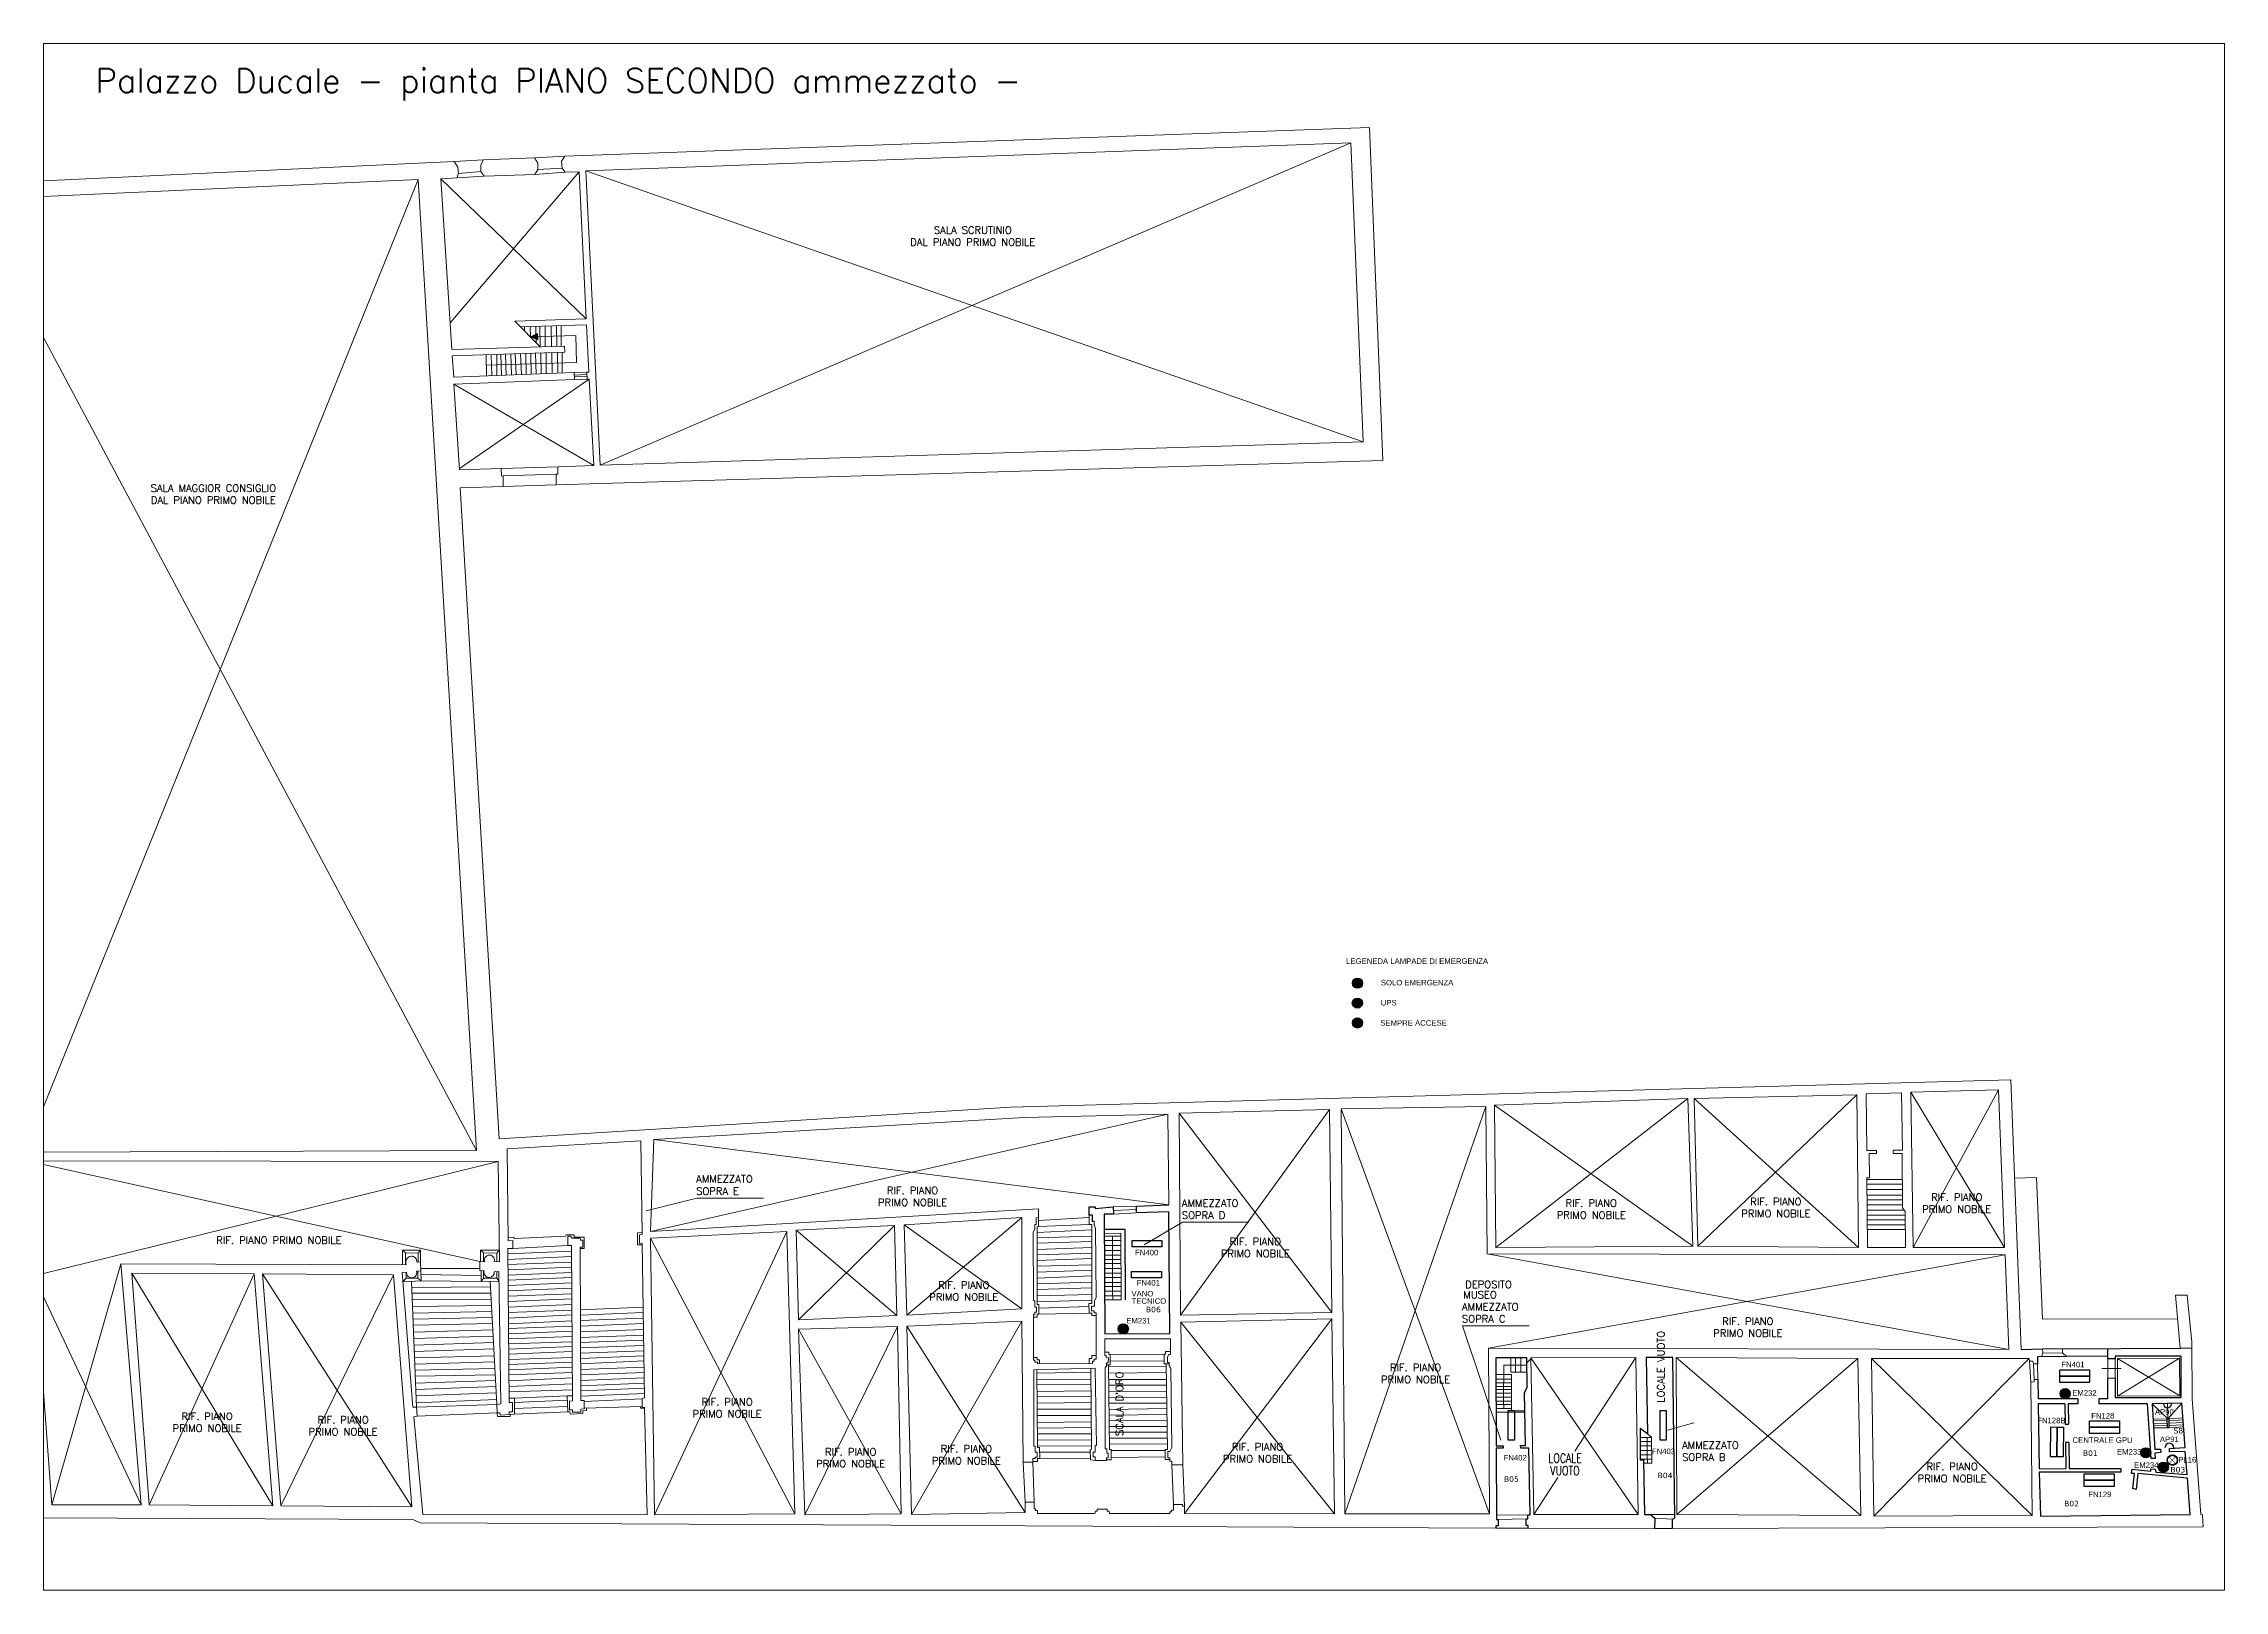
# Model space of a CAD drawing. Header units: metres. Extents: x 13 to 11853, y -8377 to 23.
import ezdxf
from ezdxf.enums import TextEntityAlignment as Align

# ---------------------------------------------------------------- set-up
doc = ezdxf.new("R2010")
doc.units = ezdxf.units.M
doc.header["$LTSCALE"] = 0.0125
for name, color, linetype in [('CODICE EMERGENZE', 190, 'Continuous'), ('CODICE LAMPADINE', 150, 'Continuous'), ('LAMPADE DI EMERGENZA', 3, 'Continuous')]:
    doc.layers.add(name, color=color, linetype=linetype)
for name, color, linetype, lineweight in [('LAMPADINE', 30, 'Continuous', 30), ('MURI', 7, 'Continuous', 9), ('VANI', 66, 'Continuous', 9)]:
    doc.layers.add(name, color=color, linetype=linetype, lineweight=lineweight)
doc.styles.add('DITTA', font='COMPLEX.SHX', dxfattribs={"height": 60})
doc.styles.add('ducale_200', font='arial.ttf', dxfattribs={"height": 1})
doc.styles.get("Standard").update_dxf_attribs({"font": 'romans.shx'})

# ---------------------------------------------------------------- blocks, each defined once
blk = doc.blocks.new('htrs')
h = blk.add_hatch(color=256)
edge = h.paths.add_edge_path(flags=16)
edge.add_arc((211.8, 239.5), 2.26, 0, 360)
edge = h.paths.add_edge_path()
edge.add_arc((211.8, 239.5), 2.46, 0, 360)
at = {"const_width": 0.2}
for points in [[(210.2, 237.9), (213.4, 241.1)], [(213.4, 237.9), (210.2, 241.1)]]:
    blk.add_lwpolyline(points, dxfattribs=at)
for radius in [2.46, 2.26]:
    blk.add_circle((211.8, 239.5), radius)

msp = doc.modelspace()

# ---------------------------------------------------------------- hatches: boundary and pattern name
at = {"layer": 'LAMPADE DI EMERGENZA'}
for color, points in [(256, [(7120, -5080, 1), (7175, -5080, 1)]), (6, [(7118, -5188, 1), (7173, -5188, 1)]), (5, [(7120, -5296, 1), (7175, -5296, 1)]), (5, [(5847, -6957, 1), (5902, -6957, 1)]), (5, [(10961, -7309, 1), (11016, -7309, 1)]), (5, [(11399, -7630, 1), (11454, -7630, 1)]), (5, [(11494, -7708, 1), (11549, -7708, 1)])]:
    msp.add_hatch(color=color, dxfattribs=at).paths.add_polyline_path(points)
at = {"layer": 'MURI'}
msp.add_hatch(color=252, dxfattribs=at).paths.add_polyline_path([(2696, -1586), (2695, -1552), (2656, -1570)])

# ---------------------------------------------------------------- linework, layer by layer
at = {"layer": 'LAMPADE DI EMERGENZA'}
msp.add_circle((7147, -5080), 27.5, dxfattribs=at)
at = {"layer": 'LAMPADE DI EMERGENZA', "color": 6}
msp.add_circle((7146, -5188), 27.5, dxfattribs=at)
at = {"layer": 'LAMPADE DI EMERGENZA', "color": 5}
for centre in [(7147, -5296), (5875, -6957), (10989, -7309), (11427, -7630), (11522, -7708)]:
    msp.add_circle(centre, 27.5, dxfattribs=at)
at = {"layer": 'LAMPADINE'}
for points in [[(5923, -6478), (6085, -6478), (6085, -6512), (5923, -6512)], [(5920, -6646), (6082, -6646), (6082, -6680), (5920, -6680)], [(10959, -7180), (11121, -7180), (11121, -7214), (10959, -7214)], [(10959, -7214), (11121, -7214), (11121, -7248), (10959, -7248)], [(7999, -7400), (7999, -7561), (7965, -7561), (7965, -7400)], [(8823, -7400), (8823, -7561), (8789, -7561), (8789, -7400)], [(11121, -7457), (11283, -7457), (11283, -7491), (11121, -7491)], [(10945, -7491), (10944, -7652), (10910, -7652), (10911, -7490)], [(10979, -7491), (10978, -7653), (10944, -7652), (10945, -7491)], [(11121, -7491), (11283, -7491), (11283, -7525), (11121, -7525)], [(11092, -7745), (11254, -7745), (11254, -7779), (11092, -7779)], [(11092, -7779), (11254, -7779), (11254, -7813), (11092, -7813)]]:
    msp.add_lwpolyline(points, close=True, dxfattribs=at)
for centre, radius, start, end in [((11544, -7364), 21.9, 179.2065, 359.2065), ((11555, -7603), 24.3, 359.5908, 179.5908)]:
    msp.add_arc(centre, radius, start, end, dxfattribs=at)
at = {"layer": 'MURI', "color": 252}
for p, q in [((2843, -588), (7211, -433)), ((7211, -433), (7285, -2241)), ((2825, -616), (2843, -588)), ((13, -722), (2243, -618)), ((2257, -706), (2170, -711)), ((2920, -674), (2220, -1493)), ((2243, -618), (2263, -648)), ((2265, -683), (2257, -706)), ((2263, -648), (2265, -683)), ((2825, -616), (2825, -616)), ((2828, -654), (2825, -616)), ((2845, -676), (2828, -654)), ((2959, -1473), (2170, -711)), ((2170, -711), (2229, -1639)), ((2571, -1485), (2602, -1516)), ((2710, -1624), (2571, -1485)), ((2602, -1516), (2961, -1505)), ((2973, -1761), (2961, -1505)), ((2842, -1620), (2229, -1639)), ((2231, -1673), (2843, -1654)), ((2656, -1570), (2695, -1552)), ((2656, -1570), (2902, -1563)), ((2656, -1570), (2696, -1586)), ((2696, -1586), (2695, -1552)), ((2843, -1654), (2842, -1620)), ((2907, -1710), (2902, -1563)), ((2231, -1673), (2240, -1789)), ((2240, -1789), (2894, -1764)), ((2417, -1724), (2907, -1710)), ((2894, -1764), (2963, -1761)), ((2894, -1764), (2895, -1802)), ((2894, -1778), (2964, -1775)), ((2963, -1761), (2973, -1761)), ((2963, -1761), (2965, -1799)), ((2895, -1802), (2240, -1827)), ((2240, -1827), (3000, -2268)), ((2240, -1827), (2272, -2292)), ((2975, -1799), (2271, -2285)), ((2895, -1788), (2964, -1785)), ((2895, -1802), (2965, -1799)), ((2975, -1799), (2965, -1799)), ((3000, -2268), (2975, -1799)), ((7285, -2241), (2796, -2374)), ((2272, -2292), (2498, -2285)), ((2498, -2285), (2500, -2327)), ((2500, -2327), (2508, -2325)), ((2508, -2325), (2508, -2382)), ((2796, -2316), (2805, -2315)), ((2796, -2374), (2796, -2316)), ((2805, -2275), (3000, -2268)), ((2805, -2315), (2805, -2275)), ((2508, -2382), (2275, -2390)), ((2275, -2390), (2486, -5926)), ((5264, -5753), (10693, -5605)), ((2486, -5926), (5264, -5753)), ((6117, -5792), (5337, -5810)), ((6122, -6284), (6117, -5792)), ((5337, -5810), (3326, -5929)), ((3326, -5929), (3309, -6429)), ((3309, -6429), (5415, -6305)), ((5402, -6390), (5395, -6391)), ((5395, -6391), (5395, -6414)), ((5415, -6352), (5402, -6354)), ((5402, -6354), (5402, -6390)), ((5415, -6305), (5415, -6352)), ((5717, -6395), (5717, -6374)), ((5395, -6414), (5385, -6434)), ((5385, -6434), (5387, -6802)), ((5725, -6409), (5717, -6395)), ((5727, -6787), (5725, -6409)), ((5387, -6802), (5394, -6807)), ((5394, -6807), (5394, -6840)), ((5394, -6840), (5404, -6840)), ((5404, -6867), (5395, -6867)), ((5395, -6867), (5395, -6879)), ((5404, -6840), (5404, -6867)), ((5703, -6859), (5703, -6834)), ((5703, -6834), (5718, -6834)), ((5717, -6859), (5703, -6859)), ((5717, -6870), (5717, -6859)), ((5718, -6807), (5727, -6787)), ((5718, -6834), (5718, -6807)), ((5395, -6879), (5387, -6878)), ((5387, -6878), (5387, -7128)), ((5727, -6870), (5717, -6870)), ((5727, -7122), (5727, -6870)), ((5387, -7128), (5395, -7128)), ((5395, -7128), (5395, -7138)), ((5395, -7138), (5409, -7138)), ((5409, -7138), (5409, -7148)), ((5409, -7148), (5707, -7145)), ((5707, -7145), (5707, -7133)), ((5707, -7133), (5717, -7133)), ((5717, -7133), (5717, -7122)), ((5717, -7122), (5727, -7122)), ((9937, -7118), (9950, -7975)), ((10793, -7118), (9937, -7118)), ((11546, -7445), (11461, -7365)), ((11546, -7445), (11544, -7362)), ((11546, -7445), (11623, -7360)), ((11544, -7494), (11469, -7495)), ((5332, -7682), (5342, -7898)), ((5384, -7682), (5392, -7898)), ((6138, -7695), (6147, -7911)), ((6198, -7695), (6207, -7920)), ((2017, -7993), (13, -7983)), ((2057, -8010), (2017, -7993)), ((7898, -8040), (2057, -8010)), ((11738, -8032), (8857, -8041)), ((9950, -7975), (10810, -7971))]:
    msp.add_line(p, q, dxfattribs=at)
at = {"layer": 'MURI'}
for p, q in [((10693, -5605), (10750, -7069)), ((11588, -6775), (11652, -6775)), ((11614, -7062), (11588, -6775)), ((11652, -6775), (11676, -7029)), ((10868, -7090), (10861, -7108)), ((10866, -7065), (10868, -7090)), ((10975, -7087), (10975, -7065)), ((10996, -7108), (10975, -7087)), ((11676, -7029), (11679, -7338)), ((8066, -7141), (8088, -7120)), ((10796, -7133), (10793, -7118)), ((10813, -7133), (10796, -7133)), ((10816, -7148), (10813, -7133)), ((10838, -7148), (10816, -7148)), ((10803, -7247), (10820, -7245)), ((10810, -7971), (10803, -7247)), ((10820, -7245), (10821, -7232)), ((10821, -7232), (10841, -7232)), ((11679, -7338), (11726, -7965)), ((8760, -8041), (8074, -8040)), ((11726, -7965), (11734, -7968)), ((11734, -7968), (11738, -8032))]:
    msp.add_line(p, q, dxfattribs=at)
at = {"layer": 'MURI', "linetype": 'ByBlock', "lineweight": 30}
for p, q in [((5690, -6339), (5690, -6294)), ((5690, -6294), (5722, -6294)), ((5708, -6339), (5690, -6339)), ((5708, -6374), (5708, -6339)), ((5717, -6374), (5708, -6374)), ((5722, -6294), (5722, -6303)), ((5722, -6303), (5820, -6295)), ((5822, -6334), (5772, -6335)), ((5772, -6335), (5775, -6985)), ((5820, -6295), (5822, -6334)), ((5947, -6290), (6122, -6284)), ((5947, -6327), (5947, -6290)), ((6123, -6322), (5947, -6327)), ((6128, -6982), (6123, -6322)), ((5885, -6417), (5772, -6417)), ((5887, -6799), (5885, -6417)), ((5775, -6985), (6128, -6982)), ((10750, -7069), (10866, -7065)), ((10975, -7065), (11614, -7062)), ((11221, -7105), (11221, -7064)), ((11614, -7062), (11676, -7061)), ((7898, -7115), (7899, -7592)), ((8066, -7115), (7898, -7115)), ((8067, -7275), (8066, -7115)), ((8714, -7112), (8722, -7527)), ((8859, -7113), (8714, -7112)), ((8869, -7986), (8859, -7113)), ((10861, -7108), (10838, -7110)), ((10838, -7110), (10838, -7148)), ((11221, -7105), (10996, -7108)), ((11221, -7120), (11221, -7105)), ((11260, -7120), (11221, -7120)), ((11619, -7105), (11260, -7105)), ((11260, -7105), (11260, -7120)), ((11619, -7330), (11619, -7105)), ((8053, -7302), (8067, -7275)), ((8058, -7590), (8053, -7302)), ((10841, -7232), (10843, -7338)), ((11058, -7338), (10843, -7338)), ((11058, -7338), (11058, -7365)), ((11221, -7338), (11172, -7338)), ((11172, -7338), (11172, -7365)), ((11220, -7225), (11260, -7223)), ((11221, -7338), (11220, -7225)), ((11260, -7223), (11260, -7330)), ((11260, -7330), (11619, -7330)), ((10843, -7365), (10848, -7717)), ((10987, -7365), (10843, -7365)), ((10987, -7365), (10989, -7474)), ((11058, -7365), (11005, -7365)), ((11005, -7365), (11006, -7474)), ((11436, -7365), (11172, -7365)), ((11456, -7662), (11436, -7365)), ((11623, -7360), (11461, -7365)), ((11461, -7365), (11476, -7610)), ((11641, -7602), (11623, -7360)), ((8682, -7498), (8682, -7668)), ((8722, -7527), (8682, -7498)), ((10989, -7474), (11006, -7474)), ((10990, -7575), (10992, -7716)), ((11008, -7575), (10990, -7575)), ((11008, -7575), (11010, -7716)), ((7899, -7592), (7938, -7592)), ((7899, -7605), (7901, -7993)), ((7938, -7605), (7899, -7605)), ((7938, -7592), (7938, -7605)), ((8031, -7590), (8058, -7590)), ((8033, -7605), (8031, -7590)), ((8077, -7605), (8033, -7605)), ((8084, -7968), (8077, -7605)), ((8682, -7668), (8699, -7668)), ((8699, -7668), (8704, -7965)), ((11478, -7662), (11456, -7662)), ((11476, -7610), (11507, -7610)), ((11509, -7628), (11476, -7632)), ((11476, -7632), (11478, -7662)), ((11507, -7610), (11509, -7628)), ((11555, -7607), (11641, -7602)), ((11556, -7625), (11555, -7607)), ((11641, -7623), (11556, -7625)), ((11651, -7748), (11641, -7623)), ((10848, -7717), (10992, -7716)), ((10848, -7735), (10855, -7975)), ((11291, -7735), (10848, -7735)), ((11010, -7716), (11291, -7715)), ((11291, -7715), (11291, -7735)), ((11349, -7742), (11353, -7720)), ((11366, -7743), (11349, -7742)), ((11353, -7720), (11454, -7730)), ((11356, -7825), (11366, -7743)), ((11384, -7743), (11374, -7830)), ((11653, -7768), (11384, -7743)), ((11454, -7717), (11478, -7719)), ((11454, -7730), (11454, -7717)), ((11478, -7719), (11481, -7735)), ((11481, -7735), (11651, -7748)), ((11668, -7966), (11653, -7768)), ((11374, -7830), (11356, -7825)), ((7898, -8026), (7898, -8040)), ((7911, -8026), (7898, -8026)), ((7901, -7993), (7911, -7993)), ((7911, -7993), (7911, -8026)), ((8062, -7988), (8071, -7988)), ((8062, -8025), (8062, -7988)), ((8074, -8025), (8062, -8025)), ((8071, -7968), (8084, -7968)), ((8071, -7988), (8071, -7968)), ((8074, -8040), (8074, -8025)), ((8704, -7965), (8737, -7966)), ((8737, -7966), (8761, -7986)), ((8761, -7986), (8760, -8041)), ((8857, -7990), (8869, -7986)), ((8857, -8041), (8857, -7990)), ((10855, -7975), (11668, -7966))]:
    msp.add_line(p, q, dxfattribs=at)
at = {"layer": 'MURI', "linetype": 'Continuous', "ltscale": 0.1}
msp.add_lwpolyline([(13, 23), (11853, 23), (11853, -8377), (13, -8377)], close=True, dxfattribs=at)
at = {"layer": 'MURI', "color": 252}
for points in [[(2679, -598), (2843, -588)], [(7111, -516), (3035, -2267)], [(2243, -618), (2402, -609)], [(2257, -706), (2405, -698)], [(2265, -683), (2387, -672)], [(2680, -689), (2697, -661), (2697, -627), (2679, -598), (2402, -609), (2387, -636), (2387, -672), (2405, -698), (2680, -689)], [(2845, -676), (2920, -674), (2959, -1473), (2571, -1485)], [(2680, -689), (2845, -676)], [(2697, -661), (2828, -654)], [(7178, -2141), (2957, -669)], [(2047, -716), (13, -5752)], [(2047, -716), (2363, -5989), (13, -5997)], [(13, -807), (2047, -716)], [(2624, -1515), (2624, -1538)], [(2655, -1514), (2656, -1570)], [(2685, -1513), (2687, -1601)], [(2708, -1513), (2710, -1624)], [(2737, -1512), (2737, -1624)], [(2768, -1511), (2770, -1623)], [(2798, -1510), (2800, -1622)], [(2824, -1509), (2824, -1621)], [(2363, -5989), (13, -1574)], [(2741, -1657), (2741, -1770)], [(2773, -1656), (2775, -1768)], [(2803, -1655), (2805, -1767)], [(2828, -1654), (2828, -1766)], [(2416, -1667), (2418, -1782)], [(2443, -1666), (2447, -1781)], [(2473, -1665), (2473, -1780)], [(2496, -1665), (2500, -1779)], [(2521, -1664), (2525, -1778)], [(2549, -1663), (2553, -1777)], [(2574, -1662), (2578, -1776)], [(2603, -1661), (2607, -1775)], [(2631, -1660), (2633, -1774)], [(2658, -1660), (2660, -1773)], [(2684, -1659), (2688, -1772)], [(2713, -1658), (2715, -1771)], [(2498, -2285), (2805, -2275)], [(2508, -2325), (2796, -2316)], [(2508, -2382), (2796, -2374)], [(10122, -6515), (9915, -6515), (9912, -6137), (9927, -6137), (9925, -6004), (9965, -6004), (9965, -5989), (9912, -5989), (9908, -5681), (10100, -5676), (10105, -5987), (10055, -5987), (10055, -6004), (10103, -6004), (10105, -6300), (10120, -6320), (10122, -6515)], [(10626, -5659), (10660, -6515), (10163, -6515), (10150, -5672), (10626, -5659)], [(10660, -6515), (10150, -5672)], [(10626, -5659), (10163, -6515)], [(3309, -6429), (6117, -5792)], [(6995, -5766), (7008, -6869), (6185, -6882), (6178, -5786), (6995, -5766)], [(6178, -5786), (7008, -6869)], [(6995, -5766), (6185, -6882)], [(7844, -5749), (7058, -5762), (7078, -7961), (7864, -7961), (7858, -7062), (10683, -7069), (10663, -6555), (7851, -6549), (7844, -5749)], [(7864, -7961), (7058, -5762)], [(7844, -5749), (7078, -7961)], [(8940, -5706), (8967, -6509), (7898, -6515), (7891, -5742), (8940, -5706)], [(8967, -6509), (7891, -5742)], [(8940, -5706), (7898, -6515)], [(9857, -5686), (9867, -6515), (8994, -6509), (8974, -5706), (9857, -5686)], [(9867, -6515), (8974, -5706)], [(9857, -5686), (8994, -6509)], [(3326, -5929), (6122, -6284)], [(13, -6044), (2481, -6049), (2488, -6594)], [(2481, -6049), (13, -6657)], [(2381, -6592), (13, -6064)], [(10104, -6146), (9912, -6146)], [(3921, -6247), (3559, -6247), (3284, -6317)], [(10104, -6172), (9912, -6172)], [(10104, -6201), (9912, -6201)], [(10105, -6231), (9913, -6231)], [(10105, -6256), (9913, -6256)], [(5325, -6352), (4686, -6392), (4699, -6882), (5325, -6849), (5325, -6352)], [(5325, -6849), (4686, -6392)], [(5325, -6352), (4699, -6882)], [(5415, -6352), (5415, -6402), (5407, -6404), (5407, -6825), (5417, -6825), (5417, -6877), (5407, -6877), (5407, -6894), (5387, -6894)], [(5690, -6353), (5415, -6368)], [(5690, -6390), (5415, -6402)], [(5690, -6339), (5690, -6390), (5705, -6390), (5705, -6819), (5688, -6819), (5690, -6872), (5705, -6872), (5705, -6884), (5727, -6884)], [(5820, -6295), (5947, -6290)], [(5821, -6315), (5947, -6309)], [(5947, -6327), (5822, -6334)], [(10105, -6284), (9913, -6284)], [(10114, -6312), (9913, -6312)], [(10114, -6312), (9913, -6312)], [(10120, -6339), (9914, -6339)], [(10120, -6365), (9914, -6365)], [(10121, -6392), (9914, -6392)], [(2926, -6520), (2948, -6520), (2948, -6459), (2893, -6459), (2893, -6447), (2850, -6447), (2846, -6454), (2570, -6467), (2563, -6460), (2535, -6462)], [(2860, -6505), (2560, -6520)], [(2885, -7348), (2880, -6505), (2860, -6505), (2860, -6454), (2874, -6454), (2883, -6465), (2926, -6465), (2928, -6475), (2940, -6475), (2940, -6514), (2926, -6514), (2930, -7347), (2948, -7347), (2948, -7392), (2930, -7393), (2930, -7410), (2885, -7410), (2885, -7397), (2868, -7397), (2868, -7350), (2885, -7348)], [(3263, -6434), (3237, -6435), (3237, -6501), (3263, -6501)], [(4049, -6429), (3309, -6465), (3329, -7968), (4092, -7961), (4049, -6429)], [(4092, -7961), (3309, -6465)], [(4049, -6429), (3329, -7968)], [(4632, -6395), (4099, -6422), (4112, -6909), (4646, -6885), (4632, -6395)], [(4646, -6885), (4099, -6422)], [(4632, -6395), (4112, -6909)], [(5705, -6420), (5407, -6434)], [(5705, -6454), (5407, -6462)], [(5705, -6482), (5407, -6492)], [(5772, -6439), (5862, -6437), (5863, -6799), (5774, -6799)], [(5862, -6454), (5772, -6454)], [(5862, -6477), (5772, -6477)], [(5862, -6504), (5773, -6504)], [(5819, -6799), (5817, -6753), (5817, -6454)], [(10121, -6417), (9914, -6417)], [(432, -6604), (57, -7913)], [(1978, -6545), (1962, -6529)], [(2060, -6594), (2060, -6529), (1962, -6529), (1962, -6609)], [(2047, -6595), (2047, -6547), (1978, -6545), (1978, -6609)], [(2047, -6547), (2060, -6529)], [(2381, -6630), (2061, -6629)], [(2401, -6545), (2386, -6530)], [(2487, -6530), (2386, -6530), (2386, -6592)], [(2473, -6593), (2473, -6547), (2401, -6545), (2401, -6593)], [(2473, -6547), (2487, -6530)], [(2880, -6535), (2533, -6549)], [(2880, -6565), (2534, -6581)], [(2880, -6595), (2534, -6607)], [(2880, -6622), (2534, -6636)], [(5705, -6515), (5407, -6526)], [(5705, -6547), (5407, -6556)], [(5705, -6575), (5407, -6586)], [(5705, -6609), (5407, -6617)], [(5862, -6532), (5773, -6532)], [(5862, -6557), (5773, -6557)], [(5862, -6580), (5773, -6580)], [(5862, -6602), (5773, -6602)], [(5863, -6629), (5773, -6629)], [(10683, -7069), (7851, -6549)], [(10663, -6555), (7858, -7062)], [(1257, -7918), (492, -6654)], [(1157, -6659), (492, -6654), (587, -7913), (1257, -7918), (1157, -6659)], [(1157, -6659), (587, -7913)], [(2012, -7923), (1202, -6659)], [(1912, -6664), (1202, -6659), (1302, -7918), (2012, -7923), (1912, -6664)], [(1912, -6664), (1302, -7918)], [(2062, -6642), (2063, -6697), (1964, -6702)], [(1964, -6702), (1982, -6682)], [(2045, -6643), (2045, -6682), (1982, -6682), (1982, -6650)], [(2011, -6700), (2037, -7382)], [(2439, -6729), (2012, -6732)], [(2063, -6697), (2045, -6682)], [(2388, -6667), (2062, -6662)], [(2388, -6700), (2063, -6697)], [(2486, -6698), (2388, -6700), (2388, -6641)], [(2401, -6682), (2388, -6700)], [(2473, -6646), (2473, -6682), (2401, -6682), (2401, -6642)], [(2438, -6699), (2473, -7368)], [(2473, -6682), (2486, -6698)], [(2880, -6652), (2535, -6666)], [(2881, -6678), (2535, -6692)], [(2881, -6707), (2535, -6721)], [(2881, -6737), (2535, -6751)], [(5705, -6639), (5407, -6649)], [(5705, -6670), (5407, -6681)], [(5705, -6703), (5407, -6712)], [(5705, -6735), (5407, -6744)], [(5863, -6655), (5773, -6655)], [(5863, -6679), (5774, -6679)], [(5863, -6705), (5774, -6705)], [(5863, -6727), (5774, -6727)], [(542, -7913), (13, -6784)], [(2441, -6764), (2014, -6764)], [(2443, -6797), (2015, -6800)], [(2445, -6830), (2016, -6835)], [(2446, -6863), (2018, -6872)], [(2881, -6767), (2536, -6779)], [(2881, -6795), (2536, -6809)], [(2882, -6825), (2536, -6839)], [(2882, -6855), (2537, -6869)], [(3268, -6840), (2928, -6854)], [(5705, -6770), (5407, -6777)], [(5705, -6802), (5407, -6810)], [(5689, -6835), (5417, -6844)], [(5863, -6752), (5774, -6752)], [(5863, -6777), (5774, -6777)], [(2448, -6895), (2019, -6905)], [(2450, -6928), (2020, -6937)], [(2452, -6962), (2022, -6975)], [(2882, -6881), (2537, -6899)], [(2882, -6913), (2537, -6929)], [(2882, -6942), (2537, -6956)], [(2882, -6970), (2538, -6984)], [(3269, -6868), (2928, -6882)], [(3269, -6900), (2928, -6912)], [(3270, -6928), (2928, -6942)], [(3270, -6960), (2928, -6974)], [(4649, -6945), (4112, -6959), (4146, -7968), (4669, -7961), (4649, -6945)], [(4669, -7961), (4112, -6959)], [(4649, -6945), (4146, -7968)], [(7008, -6902), (6187, -6920), (6198, -7695), (6138, -7695), (6138, -7675), (6128, -7675), (6128, -7658), (6117, -7658), (6117, -7623), (6128, -7623), (6138, -7602), (6133, -7173), (6125, -7158), (6125, -7140), (6115, -7140), (6115, -7110), (6122, -7097), (6132, -7097), (6132, -7012), (5775, -7012), (5775, -7102), (5782, -7102), (5782, -7113), (5794, -7114), (5793, -7142), (5783, -7142), (5784, -7163), (5777, -7163), (5777, -7608), (5785, -7608), (5785, -7632), (5793, -7632), (5793, -7657), (5784, -7657), (5783, -7672), (5723, -7672), (5723, -7652), (5712, -7652), (5712, -7627), (5722, -7627), (5722, -7590), (5730, -7590), (5723, -7170), (5389, -7179), (5389, -7595), (5397, -7595), (5397, -7626), (5408, -7626), (5408, -7654), (5397, -7654), (5397, -7661), (5384, -7661), (5384, -7682), (5332, -7682), (5325, -6915), (4699, -6942), (4726, -7965), (5342, -7955), (5342, -7898), (5392, -7898), (5392, -7935), (5399, -7935), (5399, -7943), (5409, -7943), (5409, -7959), (5720, -7960), (5725, -7948), (5733, -7948), (5733, -7936), (5788, -7936), (5788, -7948), (5798, -7948), (5800, -7960), (6128, -7960), (6128, -7951), (6137, -7951), (6137, -7941), (6147, -7941), (6147, -7911), (6197, -7911), (6197, -7920), (6207, -7920), (6207, -7960), (7021, -7961), (7008, -6902)], [(5342, -7955), (4699, -6942)], [(5325, -6915), (4726, -7965)], [(5690, -6872), (5417, -6877)], [(7021, -7961), (6187, -6920)], [(7008, -6902), (6207, -7960)], [(2453, -6997), (2023, -7010)], [(2455, -7032), (2024, -7045)], [(2457, -7066), (2025, -7080)], [(2459, -7103), (2027, -7114)], [(2883, -6998), (2538, -7012)], [(2883, -7027), (2538, -7039)], [(2883, -7053), (2539, -7067)], [(2883, -7080), (2539, -7095)], [(3271, -6992), (2928, -7004)], [(3271, -7018), (2928, -7032)], [(3272, -7048), (2928, -7060)], [(3272, -7076), (2929, -7090)], [(3272, -7103), (2929, -7119)], [(5727, -7102), (5705, -7102), (5705, -7118), (5690, -7118), (5690, -7145)], [(5775, -7083), (5797, -7083), (5797, -7097), (5803, -7097), (5803, -7152), (5783, -7152)], [(6097, -7095), (5803, -7097)], [(6125, -7148), (6097, -7148), (6097, -7095), (6105, -7095), (6105, -7080), (6132, -7080)], [(2461, -7137), (2028, -7149)], [(2463, -7173), (2029, -7182)], [(2465, -7207), (2030, -7215)], [(2883, -7112), (2539, -7124)], [(2883, -7138), (2539, -7150)], [(2884, -7166), (2540, -7179)], [(2884, -7195), (2540, -7207)], [(3273, -7131), (2929, -7147)], [(3273, -7165), (2929, -7177)], [(3274, -7195), (2929, -7207)], [(5405, -7178), (5409, -7602), (5420, -7602), (5422, -7662), (5410, -7662), (5410, -7677), (5384, -7677)], [(5420, -7148), (5420, -7125), (5407, -7125), (5407, -7112), (5387, -7112)], [(5699, -7192), (5405, -7197)], [(5698, -7171), (5703, -7610), (5695, -7612), (5697, -7668), (5723, -7672)], [(5795, -7152), (5800, -7612), (5810, -7612), (5810, -7668), (5783, -7668)], [(6107, -7160), (5795, -7162)], [(6107, -7195), (5795, -7197)], [(6097, -7130), (5803, -7132)], [(6128, -7667), (6102, -7667), (6102, -7612), (6115, -7612), (6107, -7148)], [(8054, -7403), (7983, -7403), (7983, -7205), (7898, -7205)], [(7941, -7390), (7939, -7345), (7941, -7155), (8061, -7155)], [(7979, -7115), (7979, -7192), (8067, -7192)], [(8004, -7192), (8004, -7115)], [(8033, -7192), (8033, -7115)], [(8671, -7965), (8087, -7115)], [(8657, -7112), (8326, -7622)], [(9880, -7971), (8877, -7112)], [(9863, -7118), (9880, -7971), (8880, -7965), (8877, -7112), (9863, -7118)], [(9863, -7118), (8880, -7965)], [(10810, -7971), (9937, -7118)], [(10793, -7118), (9950, -7975)], [(11188, -7172), (11292, -7173)], [(11221, -7120), (11220, -7225)], [(11260, -7120), (11260, -7223)], [(11609, -7117), (11273, -7322)], [(11609, -7117), (11611, -7320), (11273, -7322), (11273, -7118), (11609, -7117)], [(11611, -7320), (11273, -7118)], [(2466, -7238), (2032, -7252)], [(2468, -7271), (2033, -7287)], [(2470, -7305), (2034, -7321)], [(2476, -7413), (2478, -7433), (2546, -7433), (2546, -7422), (2570, -7420), (2570, -7333), (2541, -7333)], [(2884, -7223), (2540, -7239)], [(2884, -7255), (2541, -7270)], [(2884, -7288), (2541, -7300)], [(2856, -7320), (2570, -7333)], [(2884, -7320), (2856, -7320), (2860, -7408), (2871, -7408), (2873, -7420), (2940, -7417), (2940, -7402), (2961, -7400), (2961, -7386)], [(3274, -7223), (2929, -7237)], [(3275, -7253), (2929, -7267)], [(3275, -7280), (2929, -7294)], [(3276, -7308), (2929, -7322)], [(3263, -7338), (2948, -7352)], [(5699, -7230), (5406, -7232)], [(5699, -7258), (5406, -7260)], [(5700, -7293), (5406, -7297)], [(5700, -7325), (5406, -7327)], [(6108, -7232), (5796, -7232)], [(6109, -7263), (5796, -7263)], [(6109, -7297), (5797, -7300)], [(6110, -7328), (5797, -7332)], [(7983, -7230), (7898, -7230)], [(7983, -7250), (7898, -7250)], [(7983, -7270), (7898, -7270)], [(7983, -7287), (7898, -7287)], [(7983, -7307), (7898, -7307)], [(7983, -7328), (7898, -7328)], [(2472, -7341), (2036, -7359)], [(2473, -7368), (2037, -7382)], [(2476, -7413), (2042, -7432)], [(2857, -7345), (2570, -7357)], [(2858, -7378), (2570, -7389)], [(2860, -7408), (2570, -7420)], [(3263, -7378), (2948, -7387)], [(3254, -7378), (3254, -7388), (3276, -7388)], [(5701, -7358), (5407, -7360)], [(5701, -7393), (5407, -7393)], [(5701, -7427), (5407, -7428)], [(6110, -7360), (5797, -7360)], [(6111, -7390), (5798, -7395)], [(6112, -7423), (5798, -7425)], [(6112, -7455), (5798, -7457)], [(7983, -7350), (7898, -7350)], [(7983, -7368), (7898, -7368)], [(7983, -7390), (7899, -7390)], [(8054, -7410), (7899, -7410)], [(11542, -7445), (11466, -7447)], [(11542, -7455), (11467, -7457)], [(11551, -7445), (11629, -7441)], [(11551, -7456), (11630, -7452)], [(5702, -7463), (5407, -7465)], [(5702, -7493), (5408, -7497)], [(5702, -7527), (5408, -7528)], [(5703, -7560), (5408, -7562)], [(6113, -7488), (5799, -7488)], [(6113, -7518), (5799, -7518)], [(6114, -7550), (5799, -7550)], [(8742, -7547), (8682, -7547)], [(8742, -7568), (8682, -7568)], [(8722, -7527), (8742, -7545), (8744, -7687), (8699, -7687)], [(8722, -7687), (8720, -7641), (8720, -7547)], [(11543, -7469), (11468, -7471)], [(11544, -7482), (11468, -7484)], [(11551, -7470), (11631, -7466)], [(11552, -7482), (11632, -7478)], [(11552, -7494), (11633, -7490)], [(5703, -7593), (5409, -7595)], [(5696, -7627), (5421, -7627)], [(5697, -7660), (5422, -7662)], [(6114, -7582), (5800, -7583)], [(6102, -7617), (5810, -7618)], [(6102, -7653), (5810, -7655)], [(8743, -7593), (8682, -7593)], [(8743, -7617), (8682, -7617)], [(8743, -7642), (8682, -7642)], [(8744, -7665), (8682, -7665)], [(7898, -8040), (8074, -8040)], [(8071, -7968), (7901, -7969)], [(7911, -7993), (8062, -7988)], [(8737, -7966), (8869, -7965)], [(8760, -8041), (8857, -8041)], [(8857, -7990), (8761, -7986)]]:
    msp.add_lwpolyline(points, dxfattribs=at)
msp.add_lwpolyline([(7178, -2141), (3035, -2267), (2957, -669), (7111, -516)], close=True, dxfattribs=at)
msp.add_lwpolyline([(2488, -6594), (2460, -6592, 0.39886), (2441, -6557, 0.580318), (2408, -6594), (2381, -6592), (2381, -6640), (2405, -6642, 0.493939), (2435, -6679, 0.401805), (2460, -6647), (2485, -6645), (2496, -7364), (2473, -7368), (2476, -7413), (2491, -7413), (2493, -7425), (2540, -7423), (2540, -7408), (2558, -7407), (2558, -7358), (2541, -7358), (2533, -6520), (2560, -6520), (2560, -6477), (2535, -6479), (2530, -5980), (3256, -5936), (3263, -6445), (3248, -6446), (3248, -6493), (3263, -6492), (3276, -7332), (3263, -7335), (3263, -7382), (3276, -7385), (3290, -7968), (2072, -7965), (2023, -7435), (2042, -7432), (2037, -7382), (2017, -7382), (1960, -6652), (1983, -6650, 0.500577), (2018, -6679, 0.461783), (2038, -6644), (2062, -6642), (2060, -6594), (2040, -6595, 0.444556), (2008, -6562, 0.477789), (1982, -6609), (432, -6604), (542, -7913), (57, -7913), (13, -7300)], format="xyb", dxfattribs=at)
at = {"layer": 'MURI'}
for points in [[(10714, -6139), (10833, -6136), (10866, -6905), (11600, -6902)], [(6557, -6378), (6196, -6378), (5989, -6501)], [(8078, -6941), (7716, -6941), (7924, -7561)], [(10866, -7065), (10975, -7065)], [(10975, -7087), (10868, -7090)], [(8657, -7112), (8671, -7965), (8104, -7965), (8087, -7115), (8657, -7112)], [(10796, -7133), (10803, -7247)], [(10816, -7148), (10821, -7232)], [(10838, -7148), (10841, -7232)], [(10861, -7108), (10996, -7108)], [(8829, -7508), (8973, -7467)], [(8234, -7764), (8104, -7965)]]:
    msp.add_lwpolyline(points, dxfattribs=at)
at = {"layer": 'MURI', "linetype": 'ByBlock', "lineweight": 30}
msp.add_lwpolyline([(11551, -7445), (11552, -7494), (11544, -7494), (11542, -7445), (11551, -7445)], dxfattribs=at)

# ---------------------------------------------------------------- block references
at = {"layer": 'LAMPADINE', "xscale": 11.58628779681749, "yscale": 11.58628779681203, "zscale": 11.58628779681152}
msp.add_blockref('htrs', (9117, -10445), dxfattribs=at)

# ---------------------------------------------------------------- texts
at = {"layer": 'CODICE EMERGENZE', "style": 'ducale_200'}
for s, p in [('EM231', (5891, -6928)), ('EM232', (11027, -7320)), ('EM233', (11270, -7640)), ('EM234', (11363, -7712))]:
    msp.add_text(s, height=30, dxfattribs=at).set_placement(p)
at = {"layer": 'CODICE LAMPADINE', "char_height": 30, "width": 1534, "attachment_point": 1, "style": 'ducale_200'}
for s, insert in [('FN400', (5939, -6528)), ('FN401', (5948, -6692)), ('FN401', (10968, -7136)), ('FN128B ', (10837, -7440)), ('FN128 ', (11130, -7414)), ('AP90', (11476, -7393)), ('AP91', (11503, -7542)), ('FN402', (7940, -7642)), ('FN403', (8745, -7607)), ('FN129', (11114, -7841))]:
    msp.add_mtext(s, dxfattribs=dict(at, insert=insert))
at = {"layer": 'CODICE LAMPADINE', "insert": (11603, -7653), "char_height": 30, "width": 1534, "attachment_point": 1, "line_spacing_factor": 0.75, "style": 'ducale_200'}
msp.add_mtext('PL16\\P ', dxfattribs=at)
at = {"layer": 'MURI', "color": 252, "style": 'DITTA'}
for s, p in [('DAL PIANO PRIMO NOBILE', (5058, -1075)), ('SALA SCRUTINIO', (5058, -1010)), ('SALA MAGGIOR CONSIGLIO', (935, -2411)), ('DAL PIANO PRIMO NOBILE', (935, -2476)), ('PRIMO NOBILE', (4731, -6290)), ('RIF. PIANO', (4731, -6225)), ('RIF. PIANO', (8416, -6294)), ('PRIMO NOBILE', (8416, -6359)), ('PRIMO NOBILE', (9418, -6351)), ('RIF. PIANO PRIMO NOBILE', (1291, -6496)), ('RIF. PIANO', (6592, -6503)), ('PRIMO NOBILE', (6592, -6568)), ('RIF. PIANO', (5009, -6739)), ('PRIMO NOBILE', (5009, -6804)), ('PRIMO NOBILE', (9266, -7000)), ('RIF. PIANO', (9266, -6936)), ('RIF. PIANO', (3724, -7374)), ('RIF. PIANO', (901, -7452)), ('RIF. PIANO', (1639, -7471)), ('PRIMO NOBILE', (3724, -7439)), ('PRIMO NOBILE', (901, -7517)), ('PRIMO NOBILE', (1639, -7536)), ('PRIMO NOBILE', (4395, -7709)), ('RIF. PIANO', (4395, -7645)), ('PRIMO NOBILE', (5023, -7693)), ('RIF. PIANO', (5023, -7628)), ('PRIMO NOBILE', (6604, -7683)), ('RIF. PIANO', (6604, -7618)), ('RIF. PIANO', (10375, -7725)), ('PRIMO NOBILE', (10375, -7790))]:
    msp.add_text(s, height=39.6, dxfattribs=at).set_placement(p, align=Align.CENTER)
at = {"layer": 'MURI', "linetype": 'ByBlock', "lineweight": 30, "style": 'ducale_200'}
for s, p in [('LEGENEDA LAMPADE DI EMERGENZA ', (7476, -4975)), ('SOLO EMERGENZA ', (7476, -5092)), ('UPS', (7316, -5201)), ('SEMPRE ACCESE', (7451, -5311)), ('VANO', (5979, -6781)), ('TECNICO', (6014, -6821)), ('CENTRALE GPU', (11192, -7576))]:
    msp.add_text(s, height=30, dxfattribs=at).set_placement(p, align=Align.CENTER)
at = {"layer": 'MURI', "color": 252, "style": 'DITTA'}
for s, p in [('AMMEZZATO', (3556, -6163)), ('SOPRA E', (3556, -6229))]:
    msp.add_text(s, height=39.6, dxfattribs=at).set_placement(p)
at = {"layer": 'MURI', "style": 'DITTA'}
for s, p in [('AMMEZZATO', (6193, -6295)), ('SOPRA D', (6193, -6360)), ('AMMEZZATO', (7714, -6857)), ('SOPRA C', (7714, -6923)), ('AMMEZZATO', (8909, -7609)), ('SOPRA B', (8909, -7674))]:
    msp.add_text(s, height=39.6, dxfattribs=at).set_placement(p)
for s, p in [('RIF. PIANO', (9418, -6286)), ('RIF. PIANO', (10400, -6262)), ('PRIMO NOBILE', (10400, -6327)), ('DEPOSITO', (7858, -6736)), ('MUSEO', (7812, -6792)), ('PRIMO NOBILE', (7462, -7252)), ('RIF. PIANO', (7462, -7187))]:
    msp.add_text(s, height=39.6, dxfattribs=at).set_placement(p, align=Align.CENTER)
msp.add_text('LOCALE VUOTO', height=39.6, rotation=90, dxfattribs=at).set_placement((8814, -7163), align=Align.CENTER)
at = {"layer": 'MURI', "color": 252, "style": 'DITTA'}
msp.add_text("SCALA D'ORO", height=39.6, rotation=90, dxfattribs=at).set_placement((5874, -7364), align=Align.CENTER)
at = {"layer": 'MURI', "width": 0.75}
for s, p in [('LOCALE', (8274, -7684)), ('VUOTO', (8273, -7752))]:
    msp.add_text(s, height=49.5, dxfattribs=at).set_placement(p, align=Align.CENTER)
at = {"layer": 'MURI', "linetype": 'Continuous', "ltscale": 0.1, "insert": (294, -113), "char_height": 130, "width": 40000, "attachment_point": 1}
msp.add_mtext('Palazzo Ducale - pianta PIANO SECONDO ammezzato - ', dxfattribs=at)
at = {"layer": 'VANI', "linetype": 'Continuous', "char_height": 30, "width": 2778.7, "attachment_point": 1}
for s, insert in [('{\\fVerdana|b0|i0|c0|p34;B06}', (5998, -6837)), ('{\\fVerdana|b0|i0|c0|p34;B01}', (11085, -7617)), ('{\\fVerdana|b0|i0|c0|p34;B05}', (7942, -7758)), ('{\\fVerdana|b0|i0|c0|p34;B04}', (8776, -7738)), ('{\\fVerdana|b0|i0|c0|p34;B03}', (11560, -7707)), ('{\\fVerdana|b0|i0|c0|p34;B02}', (10983, -7891))]:
    msp.add_mtext(s, dxfattribs=dict(at, insert=insert))
at = {"layer": 'VANI', "color": 151, "linetype": 'Continuous', "insert": (11577, -7495), "char_height": 30, "width": 2778.72, "attachment_point": 1}
msp.add_mtext('{\\fVerdana|b0|i0|c0|p34;S8}', dxfattribs=at)

doc.saveas('drawing.dxf')
